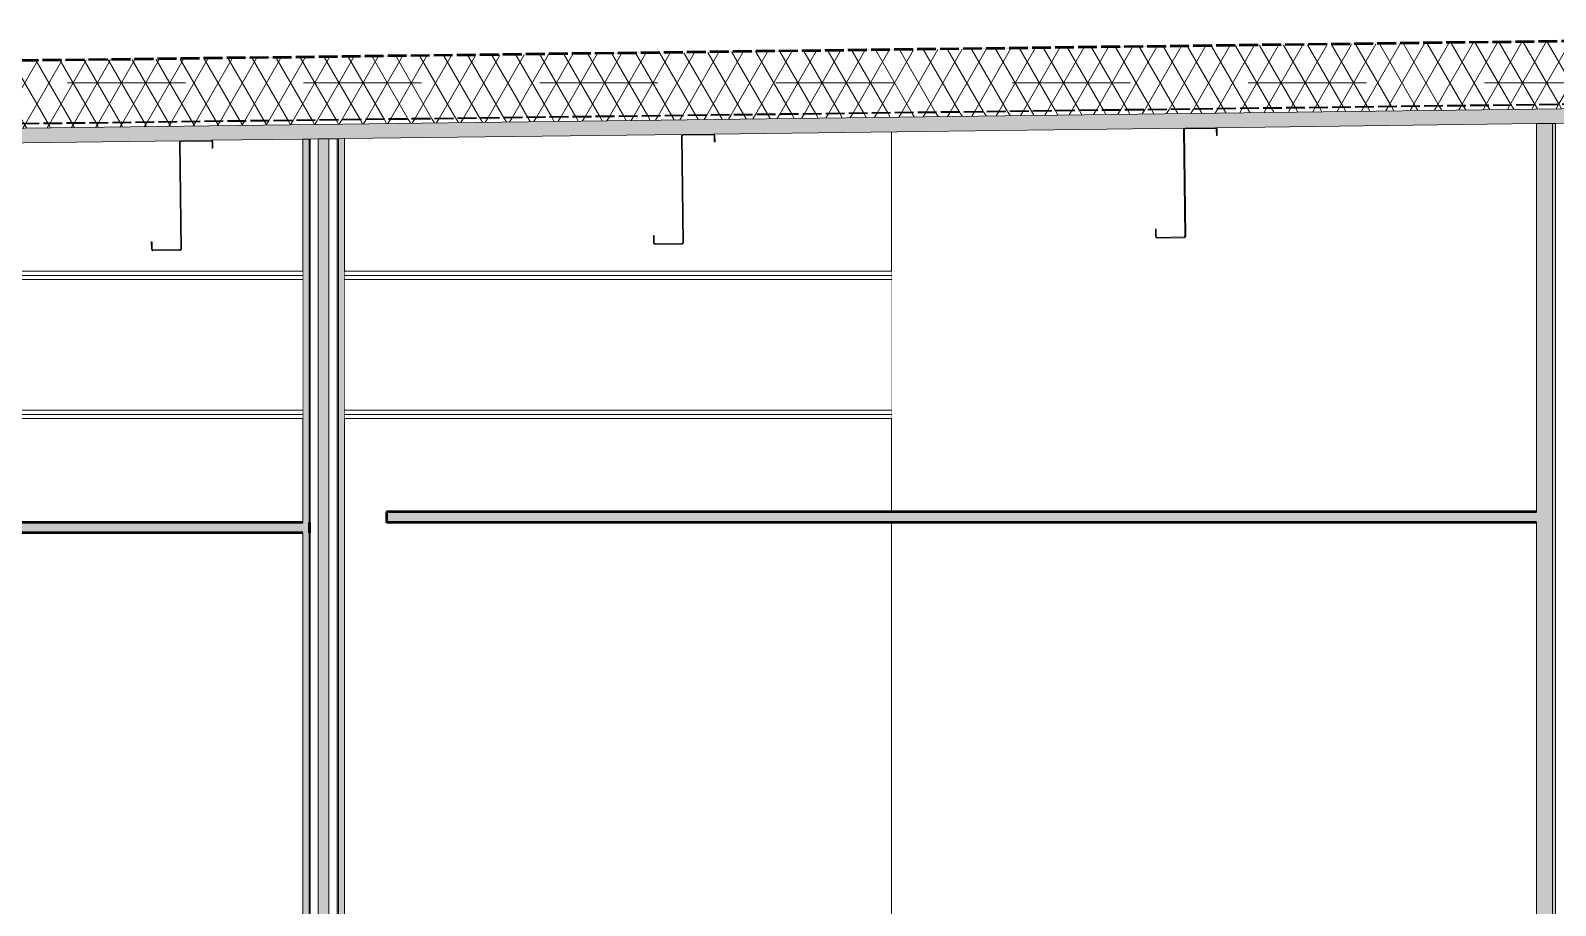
# Model space of a CAD drawing. Header units: millimetres. Extents: x -46169 to 228156, y -86316 to 18123.
# Drawn here: x 111793 to 115437, y -66876 to -64786 of the extents above; entities that cross this region are included whole.
import ezdxf

# ---------------------------------------------------------------- set-up
doc = ezdxf.new("R2010")
doc.units = ezdxf.units.MM
doc.header["$MEASUREMENT"] = 0
for name, pattern in [('Dashed', [2822.222233, 1411.111116, -1411.111116]), ('Hidden Line', [55, 45, -10]), ('Wipeout_Contour', [1000, 0, -1000])]:
    doc.linetypes.add(name, pattern=pattern)
for name, color, linetype, lineweight, true_color in [('0_Pen_No__105', 7, 'Continuous', 15, 0xa6a6a6), ('New_A-20-M_Ceiling_Pen_No__107', 7, 'Continuous', 15, 0xa6a6a6), ('New_A-20-M_Ceiling_Pen_No__29', 7, 'Continuous', 50, 0x2a2a2a), ('New_A-20-M_Roof_Pen_No__149', 7, 'Continuous', 0, 0x2a2a2a), ('New_A-20-M_Roof_Pen_No__162', 7, 'Continuous', 0, 0xe47200), ('New_A-20-M_Roof_Pen_No__81', 7, 'Continuous', 20, 0x6a6a6a), ('New_A-25-M_Wall_Int_Pen_No__107', 7, 'Continuous', 15, 0xa6a6a6)]:
    doc.layers.add(name, color=color, linetype=linetype, lineweight=lineweight, true_color=true_color)
for name, color, linetype in [('New_A-20-M_Ceiling', 7, 'Continuous'), ('New_A-20-M_Roof', 7, 'Continuous'), ('New_A-25-M_Wall_Int', 7, 'Continuous'), ('S-280-M_STRUCT_FRAME.IFC Import', 7, 'Continuous')]:
    doc.layers.add(name, color=color, linetype=linetype)
for name, color, linetype, lineweight in [('New_A-20-M_Roof_Pen_No__195', 7, 'Continuous', 35), ('New_A-20-M_Roof_Pen_No__4', 7, 'Continuous', 20), ('New_A-20-M_Roof_Pen_No__85', 8, 'Continuous', 20), ('New_A-25-M_Wall_Int_Pen_No__1', 7, 'Continuous', 13), ('New_A-25-M_Wall_Int_Pen_No__87', 8, 'Continuous', 20), ('S-280-M_STRUCT_FRAME.IFC Import_Pen_No__1', 7, 'Continuous', 13), ('S-280-M_STRUCT_FRAME.IFC Import_Pen_No__160', 5, 'Continuous', 200), ('S-280-M_STRUCT_FRAME.IFC Import_Pen_No__90', 8, 'Continuous', 20)]:
    doc.layers.add(name, color=color, linetype=linetype, lineweight=lineweight)
pattern_1 = [(60, (104446.777, -81110.96), (-43.30127, 25), []), (120, (104446.777, -81110.96), (43.30127, 25), [])]

# ---------------------------------------------------------------- blocks, each defined once
blk = doc.blocks.new('Section Elem_33_1', base_point=(104446.8, -81111))
at = {"color": 254, "linetype": 'Wipeout_Contour', "lineweight": 0, "ltscale": 525382.151151}
blk.add_wipeout([(113865.5, -65027.4), (113850.5, -65027.6), (113850.5, -65936), (113865.5, -65936)], dxfattribs=at).dxf.layer = 'New_A-25-M_Wall_Int'
at = {"color": 254, "linetype": 'Wipeout_Contour', "lineweight": 0, "ltscale": 529396.396885}
blk.add_wipeout([(113865.5, -65961), (113850.5, -65961), (113850.5, -68961), (113865.5, -68961)], dxfattribs=at).dxf.layer = 'New_A-25-M_Wall_Int'
at = {"layer": 'New_A-25-M_Wall_Int_Pen_No__87', "linetype": 'Continuous'}
for p, q in [((113850.5, -65936), (113850.5, -65027.6)), ((113850.5, -68961), (113850.5, -65961))]:
    blk.add_line(p, q, dxfattribs=at)
blk = doc.blocks.new('Section Elem_35_1', base_point=(104446.8, -81111))
at = {"layer": 'New_A-25-M_Wall_Int_Pen_No__107', "linetype": 'Continuous', "lineweight": 0, "true_color": 0x535353}
blk.add_hatch(color=251, dxfattribs=at).paths.add_polyline_path([(115437.3, -65007.7), (115429.8, -65007.8), (115429.8, -68961), (115437.3, -68961)])
at = {"color": 254, "linetype": 'Wipeout_Contour', "lineweight": 0, "ltscale": 4217991.484650762}
blk.add_wipeout([(113865.5, -65027.4), (113865.5, -65936), (115392.2, -65936), (115392.2, -65008.2), (114624.9, -65017.9), (114627.4, -65018.9), (114628.5, -65021.4), (114628.7, -65036.8), (114626.9, -65036.9), (114626.7, -65021.5), (114626.2, -65020.2), (114624.9, -65019.7), (114552.1, -65020.6), (114550.9, -65021.1), (114550.3, -65022.4), (114553.5, -65277.2), (114552.5, -65279.8), (114550, -65280.8), (114485.2, -65281.7), (114482.6, -65280.6), (114481.5, -65278.1), (114481.3, -65260.7), (114483.1, -65260.7), (114483.3, -65278.1), (114483.9, -65279.3), (114485.2, -65279.9), (114550, -65279), (114551.2, -65278.5), (114551.7, -65277.2), (114548.5, -65022.4), (114549.6, -65019.9), (114552.1, -65018.8)], dxfattribs=at).dxf.layer = 'New_A-25-M_Wall_Int'
at = {"color": 254, "linetype": 'Wipeout_Contour', "lineweight": 0, "ltscale": 532053.675445}
blk.add_wipeout([(115392.2, -65961), (113865.5, -65961), (113865.5, -68961), (115392.2, -68961)], dxfattribs=at).dxf.layer = 'New_A-25-M_Wall_Int'
at = {"layer": 'New_A-25-M_Wall_Int_Pen_No__107', "linetype": 'Continuous'}
blk.add_hatch(color=256, dxfattribs=at).paths.add_polyline_path([(115429.8, -65007.8), (115392.2, -65008.2), (115392.2, -65936), (115408.8, -65936), (115408.8, -65961), (115392.2, -65961), (115392.2, -68961), (115429.8, -68961)])
at = {"layer": 'New_A-25-M_Wall_Int_Pen_No__1', "linetype": 'Continuous'}
for p, q in [((115392.2, -65008.2), (115392.2, -65936)), ((115392.2, -65961), (115392.2, -68961))]:
    blk.add_line(p, q, dxfattribs=at)
at = {"layer": 'New_A-25-M_Wall_Int_Pen_No__87', "linetype": 'Continuous'}
blk.add_line((114624.9, -65017.9), (115392.2, -65008.2), dxfattribs=at)
at = {"color": 254, "linetype": 'Wipeout_Contour', "lineweight": 0, "ltscale": 533986.753822}
blk.add_wipeout([(115487.5, -65007), (115437.3, -65007.7), (115437.3, -68961), (115487.5, -68961)], dxfattribs=at).dxf.layer = 'New_A-25-M_Wall_Int'
at = {"layer": 'New_A-25-M_Wall_Int_Pen_No__1', "linetype": 'Continuous'}
for p, q in [((115429.8, -65007.8), (115429.8, -68961)), ((115437.3, -65007.7), (115437.3, -68961))]:
    blk.add_line(p, q, dxfattribs=at)
blk = doc.blocks.new('Section Elem_90_1', base_point=(104446.8, -81111))
at = {"layer": 'New_A-25-M_Wall_Int_Pen_No__87', "linetype": 'Continuous'}
for p, q in [((110592.7, -64911), (110592.1, -64911)), ((111043.1, -64911), (111042.5, -64911))]:
    blk.add_line(p, q, dxfattribs=at)
at = {"color": 254, "linetype": 'Wipeout_Contour', "lineweight": 0, "ltscale": 637645.396302}
blk.add_wipeout([(109600.8, -65361), (109639.5, -65361), (109639.5, -65052.7), (109601.2, -65052.2), (109600.8, -65052.4)], dxfattribs=at).dxf.layer = 'New_A-25-M_Wall_Int'
at = {"color": 254, "linetype": 'Wipeout_Contour', "lineweight": 0, "ltscale": 788033.67514}
blk.add_wipeout([(112378.9, -67641), (112377.8, -67643.4), (112377.8, -68239.6), (112378.9, -68242), (112443.5, -68242), (112443.5, -67641)], dxfattribs=at).dxf.layer = 'New_A-25-M_Wall_Int'
at = {"color": 254, "linetype": 'Wipeout_Contour', "lineweight": 0, "ltscale": 637166.628898}
blk.add_wipeout([(109600.8, -65050.6), (109601.2, -65050.4), (109629.8, -65050.8), (109629.8, -64911), (109600.8, -64911)], dxfattribs=at).dxf.layer = 'New_A-25-M_Wall_Int'
at = {"layer": 'New_A-25-M_Wall_Int_Pen_No__87', "linetype": 'Continuous'}
for q in [(109600.8, -64911), (109629.8, -65050.8)]:
    blk.add_line((109629.8, -64911), q, dxfattribs=at)
blk = doc.blocks.new('*X115', base_point=(104446.8, -81111))
at = {"layer": 'New_A-25-M_Wall_Int_Pen_No__107', "linetype": 'Continuous'}
blk.add_hatch(color=256, dxfattribs=at).paths.add_polyline_path([(112480.5, -68961), (112505.5, -68961), (112505.5, -65044.5), (112480.5, -65044.8)])
blk = doc.blocks.new('Section Elem_91_1', base_point=(104446.8, -81111))
at = {"layer": 'New_A-25-M_Wall_Int_Pen_No__107', "linetype": 'Continuous', "lineweight": 0, "true_color": 0x535353}
blk.add_hatch(color=251, dxfattribs=at).paths.add_polyline_path([(112525.5, -68961), (112528.5, -68961), (112528.5, -65044.2), (112525.5, -65044.3)])
at = {"layer": 'New_A-25-M_Wall_Int_Pen_No__107', "linetype": 'Continuous'}
blk.add_hatch(color=256, dxfattribs=at).paths.add_polyline_path([(112528.5, -68961), (112543.5, -68961), (112543.5, -65044), (112528.5, -65044.2)])
at = {"color": 254, "linetype": 'Wipeout_Contour', "lineweight": 0, "ltscale": 523861.370858}
blk.add_wipeout([(112505.5, -68961), (112525.5, -68961), (112525.5, -65044.3), (112505.5, -65044.5)], dxfattribs=at).dxf.layer = 'New_A-25-M_Wall_Int'
at = {"layer": 'New_A-25-M_Wall_Int_Pen_No__1', "linetype": 'Continuous'}
for p, q in [((112525.5, -65044.3), (112525.5, -68961)), ((112528.5, -65044.2), (112528.5, -68961)), ((112543.5, -65044), (112543.5, -68961))]:
    blk.add_line(p, q, dxfattribs=at)
at = {"color": 254, "linetype": 'Wipeout_Contour', "lineweight": 0, "ltscale": 523784.330527}
blk.add_wipeout([(112480.5, -68961), (112505.5, -68961), (112505.5, -65044.5), (112480.5, -65044.8)], dxfattribs=at).dxf.layer = 'New_A-25-M_Wall_Int'
at = {"layer": 'New_A-25-M_Wall_Int_Pen_No__1', "linetype": 'Continuous'}
blk.add_line((112505.5, -65044.5), (112505.5, -68961), dxfattribs=at)
at = {"layer": 'New_A-25-M_Wall_Int'}
blk.add_blockref('*X115', (104446.8, -81111), dxfattribs=at)
at = {"color": 254, "linetype": 'Wipeout_Contour', "lineweight": 0, "ltscale": 523709.005651}
blk.add_wipeout([(112461.5, -68961), (112480.5, -68961), (112480.5, -65044.8), (112461.5, -65045.1)], dxfattribs=at).dxf.layer = 'New_A-25-M_Wall_Int'
at = {"layer": 'New_A-25-M_Wall_Int_Pen_No__107', "linetype": 'Continuous'}
for points in [[(112443.5, -65045.3), (112443.5, -65961), (112458.5, -65961), (112458.5, -65045.1)], [(112458.5, -65986), (112443.5, -65986), (112443.5, -68961), (112458.5, -68961)]]:
    blk.add_hatch(color=256, dxfattribs=at).paths.add_polyline_path(points)
at = {"layer": 'New_A-25-M_Wall_Int_Pen_No__107', "linetype": 'Continuous', "lineweight": 0, "true_color": 0x535353}
blk.add_hatch(color=251, dxfattribs=at).paths.add_polyline_path([(112458.5, -65961), (112458.5, -65986), (112458.5, -68961), (112461.5, -68961), (112461.5, -65045.1), (112458.5, -65045.1)])
at = {"layer": 'New_A-25-M_Wall_Int_Pen_No__1', "linetype": 'Continuous'}
for p, q in [((112443.5, -65045.3), (112443.5, -65961)), ((112458.5, -65045.1), (112458.5, -65961)), ((112461.5, -65045.1), (112461.5, -68961)), ((112480.5, -65044.8), (112480.5, -68961)), ((112443.5, -65986), (112443.5, -68961)), ((112458.5, -65986), (112458.5, -68961))]:
    blk.add_line(p, q, dxfattribs=at)
blk = doc.blocks.new('Section Elem_121_1', base_point=(104446.8, -81111))
at = {"layer": 'New_A-20-M_Ceiling_Pen_No__107', "linetype": 'Continuous'}
blk.add_hatch(color=256, dxfattribs=at).paths.add_polyline_path([(112643.5, -65936), (112643.5, -65961), (115408.8, -65961), (115408.8, -65936)])
at = {"layer": 'New_A-20-M_Ceiling_Pen_No__29', "linetype": 'Continuous'}
for p, q in [((112643.5, -65936), (112643.5, -65961)), ((115392.2, -65936), (112643.5, -65936)), ((115392.2, -65961), (112643.5, -65961))]:
    blk.add_line(p, q, dxfattribs=at)
blk = doc.blocks.new('Section Elem_126_1', base_point=(104446.8, -81111))
at = {"layer": 'New_A-20-M_Ceiling_Pen_No__107', "linetype": 'Continuous'}
blk.add_hatch(color=256, dxfattribs=at).paths.add_polyline_path([(112458.5, -65961), (109902.6, -65961), (109902.6, -65986), (112458.5, -65986)])
at = {"layer": 'New_A-20-M_Ceiling_Pen_No__29', "linetype": 'Continuous'}
for p, q in [((109902.6, -65961), (109902.6, -65986)), ((112443.5, -65961), (109902.6, -65961)), ((112458.5, -65961), (112458.5, -65986)), ((112443.5, -65986), (109902.6, -65986))]:
    blk.add_line(p, q, dxfattribs=at)
blk = doc.blocks.new('*X171', base_point=(104446.8, -81111))
at = {"layer": 'New_A-20-M_Roof_Pen_No__162', "linetype": 'Continuous'}
for points in [[(113447.6, -64837.7), (113597.6, -64835.8), (113597.6, -64833.8), (113447.6, -64835.7)], [(113747.6, -64833.9), (113897.6, -64832), (113897.6, -64830), (113747.6, -64831.9)], [(114047.6, -64830.1), (114197.6, -64828.2), (114197.6, -64826.2), (114047.6, -64828.1)], [(114347.6, -64826.4), (114497.6, -64824.5), (114497.6, -64822.5), (114347.6, -64824.4)], [(114647.6, -64822.6), (114797.6, -64820.7), (114797.6, -64818.7), (114647.6, -64820.6)], [(114947.6, -64818.8), (115097.6, -64816.9), (115097.6, -64814.9), (114947.6, -64816.8)], [(115247.6, -64815), (115397.6, -64813.2), (115397.6, -64811.2), (115247.6, -64813)], [(111647.6, -64860.3), (111797.6, -64858.4), (111797.6, -64856.4), (111647.6, -64858.3)], [(111947.6, -64856.5), (112097.6, -64854.6), (112097.6, -64852.6), (111947.6, -64854.5)], [(112247.6, -64852.7), (112397.6, -64850.9), (112397.6, -64848.9), (112247.6, -64850.7)], [(112547.6, -64849), (112697.6, -64847.1), (112697.6, -64845.1), (112547.6, -64847)], [(112847.6, -64845.2), (112997.6, -64843.3), (112997.6, -64841.3), (112847.6, -64843.2)], [(113147.6, -64841.4), (113297.6, -64839.5), (113297.6, -64837.5), (113147.6, -64839.4)]]:
    blk.add_hatch(color=256, dxfattribs=at).paths.add_polyline_path(points)
blk = doc.blocks.new('Section Elem_139_1', base_point=(104446.8, -81111))
at = {"layer": 'New_A-20-M_Roof_Pen_No__4', "linetype": 'Continuous'}
for p, q in [((112152.3, -65049), (111045, -65062.9)), ((112225.1, -65048), (112152.3, -65049))]:
    blk.add_line(p, q, dxfattribs=at)
at = {"color": 254, "linetype": 'Wipeout_Contour', "lineweight": 0, "ltscale": 525418.321131}
blk.add_wipeout([(111042.5, -64867.9), (117421.3, -64787.7), (117421.2, -64785.7), (111042.5, -64865.9)], dxfattribs=at).dxf.layer = 'New_A-20-M_Roof'
at = {"layer": 'New_A-20-M_Roof'}
blk.add_blockref('*X171', (104446.8, -81111), dxfattribs=at)
at = {"color": 254, "linetype": 'Wipeout_Contour', "lineweight": 0, "ltscale": 525571.873376}
blk.add_wipeout([(111042.5, -64867.9), (111044.4, -65017.9), (117423.1, -64937.7), (117421.3, -64787.7)], dxfattribs=at).dxf.layer = 'New_A-20-M_Roof'
at = {"layer": 'New_A-20-M_Roof_Pen_No__85', "linetype": 'Continuous'}
h = blk.add_hatch(dxfattribs=at)
h.set_pattern_fill('Batt_Insulation_0001', color=256, style=0, pattern_type=2)
h.set_pattern_definition(pattern_1)
h.paths.add_polyline_path([(111042.5, -64867.9), (111044.4, -65017.9), (117423.1, -64937.7), (117421.3, -64787.7)])
at = {"layer": 'New_A-20-M_Roof_Pen_No__195', "linetype": 'Hidden Line'}
for p, q in [((117421.2, -64785.7), (111042.5, -64865.9)), ((117421.3, -64787.7), (111042.5, -64867.9))]:
    blk.add_line(p, q, dxfattribs=at)
at = {"color": 254, "linetype": 'Wipeout_Contour', "lineweight": 0, "ltscale": 525733.492175}
blk.add_wipeout([(111044.4, -65017.9), (111044.5, -65027.9), (117423.3, -64947.7), (117423.1, -64937.7)], dxfattribs=at).dxf.layer = 'New_A-20-M_Roof'
at = {"layer": 'New_A-20-M_Roof_Pen_No__81', "linetype": 'Continuous', "lineweight": 0, "true_color": 0x353535}
blk.add_hatch(color=250, dxfattribs=at).paths.add_polyline_path([(111044.5, -65027.9), (111045, -65062.9), (117423.7, -64982.7), (117423.3, -64947.7)])
at = {"layer": 'New_A-20-M_Roof_Pen_No__85', "linetype": 'Continuous'}
h = blk.add_hatch(dxfattribs=at)
h.set_pattern_fill('Batt_Insulation_0001', color=256, style=0, pattern_type=2)
h.set_pattern_definition(pattern_1)
h.paths.add_polyline_path([(111044.4, -65017.9), (111044.5, -65027.9), (117423.3, -64947.7), (117423.1, -64937.7)])
at = {"layer": 'New_A-20-M_Roof_Pen_No__149', "linetype": 'Continuous'}
blk.add_line((117423.3, -64947.7), (111044.5, -65027.9), dxfattribs=at)
at = {"layer": 'New_A-20-M_Roof_Pen_No__195', "linetype": 'Hidden Line'}
blk.add_line((117423.1, -64937.7), (111044.4, -65017.9), dxfattribs=at)
at = {"layer": 'New_A-20-M_Roof_Pen_No__4', "linetype": 'Continuous'}
for p, q in [((114624.9, -65017.9), (114552.1, -65018.8)), ((115392.2, -65008.2), (114624.9, -65017.9)), ((112443.5, -65045.3), (112225.1, -65048)), ((113352.2, -65033.9), (112543.5, -65044)), ((113425, -65033), (113352.2, -65033.9)), ((114552.1, -65018.8), (113425, -65033))]:
    blk.add_line(p, q, dxfattribs=at)
at = {"layer": 'New_A-20-M_Roof_Pen_No__4', "linetype": 'Continuous', "flags": 128}
for points in [[(115642.9, -65005.1), (115605.3, -65005.6), (115597.8, -65005.7), (115550.2, -65006.3), (115487.5, -65007), (115437.3, -65007.7), (115429.8, -65007.8), (115392.2, -65008.2)], [(112543.5, -65044), (112528.5, -65044.2), (112525.5, -65044.3), (112505.5, -65044.5), (112480.5, -65044.8), (112461.5, -65045.1), (112458.5, -65045.1), (112443.5, -65045.3)]]:
    blk.add_lwpolyline(points, dxfattribs=at)
blk = doc.blocks.new('Section Elem_344_1', base_point=(104446.8, -81111))
at = {"layer": 'S-280-M_STRUCT_FRAME.IFC Import_Pen_No__160', "linetype": 'Continuous', "lineweight": 0, "true_color": 0x00007f}
blk.add_hatch(color=176, dxfattribs=at).paths.add_polyline_path([(114553.5, -65277.2), (114550.3, -65022.4), (114550.9, -65021.1), (114552.1, -65020.6), (114624.9, -65019.7), (114626.2, -65020.2), (114626.7, -65021.5), (114626.9, -65036.9), (114628.7, -65036.8), (114628.5, -65021.4), (114627.4, -65018.9), (114624.9, -65017.9), (114552.1, -65018.8), (114549.6, -65019.9), (114548.5, -65022.4), (114551.7, -65277.2), (114551.2, -65278.5), (114550, -65279), (114485.2, -65279.9), (114483.9, -65279.3), (114483.3, -65278.1), (114483.1, -65260.7), (114481.3, -65260.7), (114481.5, -65278.1), (114482.6, -65280.6), (114485.2, -65281.7), (114550, -65280.8), (114552.5, -65279.8)])
at = {"layer": 'S-280-M_STRUCT_FRAME.IFC Import_Pen_No__1', "linetype": 'Continuous'}
for p, q in [((114624.9, -65017.9), (114627.4, -65018.9)), ((114552.1, -65018.8), (114549.6, -65019.9)), ((114628.7, -65036.8), (114626.9, -65036.9)), ((114483.1, -65260.7), (114481.3, -65260.7))]:
    blk.add_line(p, q, dxfattribs=at)
at = {"layer": 'S-280-M_STRUCT_FRAME.IFC Import_Pen_No__1', "linetype": 'Continuous', "flags": 128}
for points in [[(114549.6, -65019.9), (114548.5, -65022.4), (114551.7, -65277.2), (114551.2, -65278.5)], [(114550.9, -65021.1), (114550.3, -65022.4), (114553.5, -65277.2), (114552.5, -65279.8)], [(114626.2, -65020.2), (114624.9, -65019.7), (114552.1, -65020.6), (114550.9, -65021.1)], [(114626.2, -65020.2), (114626.7, -65021.5), (114626.9, -65036.9)], [(114627.4, -65018.9), (114628.5, -65021.4), (114628.7, -65036.8)], [(114481.3, -65260.7), (114481.5, -65278.1), (114482.6, -65280.6)], [(114483.1, -65260.7), (114483.3, -65278.1), (114483.9, -65279.3)], [(114482.6, -65280.6), (114485.2, -65281.7), (114550, -65280.8), (114552.5, -65279.8)], [(114483.9, -65279.3), (114485.2, -65279.9), (114550, -65279), (114551.2, -65278.5)]]:
    blk.add_lwpolyline(points, dxfattribs=at)
blk = doc.blocks.new('Section Elem_345_1', base_point=(104446.8, -81111))
at = {"layer": 'S-280-M_STRUCT_FRAME.IFC Import_Pen_No__160', "linetype": 'Continuous', "lineweight": 0, "true_color": 0x00007f}
blk.add_hatch(color=176, dxfattribs=at).paths.add_polyline_path([(113353.6, -65292.3), (113350.4, -65037.5), (113350.9, -65036.2), (113352.2, -65035.7), (113425, -65034.8), (113426.3, -65035.3), (113426.8, -65036.5), (113427, -65051.9), (113428.8, -65051.9), (113428.6, -65036.5), (113427.5, -65034), (113425, -65033), (113352.2, -65033.9), (113349.7, -65035), (113348.6, -65037.5), (113351.8, -65292.3), (113351.3, -65293.6), (113350.1, -65294.1), (113285.3, -65294.9), (113284, -65294.4), (113283.4, -65293.2), (113283.2, -65275.8), (113281.4, -65275.8), (113281.6, -65293.2), (113282.7, -65295.7), (113285.3, -65296.7), (113350.1, -65295.9), (113352.6, -65294.8)])
at = {"layer": 'S-280-M_STRUCT_FRAME.IFC Import_Pen_No__1', "linetype": 'Continuous'}
for p, q in [((113352.2, -65033.9), (113349.7, -65035)), ((113425, -65033), (113427.5, -65034)), ((113428.8, -65051.9), (113427, -65051.9)), ((113283.2, -65275.8), (113281.4, -65275.8))]:
    blk.add_line(p, q, dxfattribs=at)
at = {"layer": 'S-280-M_STRUCT_FRAME.IFC Import_Pen_No__1', "linetype": 'Continuous', "flags": 128}
for points in [[(113349.7, -65035), (113348.6, -65037.5), (113351.8, -65292.3), (113351.3, -65293.6)], [(113350.9, -65036.2), (113350.4, -65037.5), (113353.6, -65292.3), (113352.6, -65294.8)], [(113426.3, -65035.3), (113425, -65034.8), (113352.2, -65035.7), (113350.9, -65036.2)], [(113426.3, -65035.3), (113426.8, -65036.5), (113427, -65051.9)], [(113427.5, -65034), (113428.6, -65036.5), (113428.8, -65051.9)], [(113281.4, -65275.8), (113281.6, -65293.2), (113282.7, -65295.7)], [(113282.7, -65295.7), (113285.3, -65296.7), (113350.1, -65295.9), (113352.6, -65294.8)], [(113283.2, -65275.8), (113283.4, -65293.2), (113284, -65294.4)], [(113284, -65294.4), (113285.3, -65294.9), (113350.1, -65294.1), (113351.3, -65293.6)]]:
    blk.add_lwpolyline(points, dxfattribs=at)
blk = doc.blocks.new('Section Elem_346_1', base_point=(104446.8, -81111))
at = {"layer": 'S-280-M_STRUCT_FRAME.IFC Import_Pen_No__160', "linetype": 'Continuous', "lineweight": 0, "true_color": 0x00007f}
blk.add_hatch(color=176, dxfattribs=at).paths.add_polyline_path([(112153.7, -65307.4), (112150.5, -65052.6), (112151, -65051.3), (112152.3, -65050.8), (112225.1, -65049.8), (112226.4, -65050.4), (112226.9, -65051.6), (112227.1, -65067), (112228.9, -65067), (112228.7, -65051.6), (112227.6, -65049.1), (112225.1, -65048), (112152.3, -65049), (112149.8, -65050), (112148.7, -65052.6), (112151.9, -65307.4), (112151.4, -65308.7), (112150.2, -65309.2), (112085.4, -65310), (112084.1, -65309.5), (112083.5, -65308.2), (112083.3, -65290.8), (112081.5, -65290.9), (112081.7, -65308.3), (112082.8, -65310.8), (112085.4, -65311.8), (112150.2, -65311), (112152.7, -65309.9)])
at = {"layer": 'S-280-M_STRUCT_FRAME.IFC Import_Pen_No__1', "linetype": 'Continuous'}
for p, q in [((112152.3, -65049), (112149.8, -65050)), ((112225.1, -65048), (112227.6, -65049.1)), ((112228.9, -65067), (112227.1, -65067)), ((112083.3, -65290.8), (112081.5, -65290.9))]:
    blk.add_line(p, q, dxfattribs=at)
at = {"layer": 'S-280-M_STRUCT_FRAME.IFC Import_Pen_No__1', "linetype": 'Continuous', "flags": 128}
for points in [[(112149.8, -65050), (112148.7, -65052.6), (112151.9, -65307.4), (112151.4, -65308.7)], [(112151, -65051.3), (112150.5, -65052.6), (112153.7, -65307.4), (112152.7, -65309.9)], [(112226.4, -65050.4), (112225.1, -65049.8), (112152.3, -65050.8), (112151, -65051.3)], [(112226.4, -65050.4), (112226.9, -65051.6), (112227.1, -65067)], [(112227.6, -65049.1), (112228.7, -65051.6), (112228.9, -65067)], [(112081.5, -65290.9), (112081.7, -65308.3), (112082.8, -65310.8)], [(112083.3, -65290.8), (112083.5, -65308.2), (112084.1, -65309.5)], [(112084.1, -65309.5), (112085.4, -65310), (112150.2, -65309.2), (112151.4, -65308.7)], [(112082.8, -65310.8), (112085.4, -65311.8), (112150.2, -65311), (112152.7, -65309.9)]]:
    blk.add_lwpolyline(points, dxfattribs=at)
blk = doc.blocks.new('Section Elem_455_1', base_point=(104446.8, -81111))
at = {"color": 254, "linetype": 'Wipeout_Contour', "lineweight": 0, "ltscale": 515801.262236}
blk.add_wipeout([(109863.2, -65361), (109863.2, -65370.7), (112443.5, -65370.7), (112443.5, -65361)], dxfattribs=at).dxf.layer = 'S-280-M_STRUCT_FRAME.IFC Import'
at = {"color": 254, "linetype": 'Wipeout_Contour', "lineweight": 0, "ltscale": 522859.059431}
blk.add_wipeout([(113850.5, -65361), (112543.5, -65361), (112543.5, -65370.7), (113850.5, -65370.7)], dxfattribs=at).dxf.layer = 'S-280-M_STRUCT_FRAME.IFC Import'
at = {"color": 254, "linetype": 'Wipeout_Contour', "lineweight": 0, "ltscale": 516495.498076}
blk.add_wipeout([(112443.5, -65702.7), (109863.2, -65702.7), (109863.2, -65712.4), (112443.5, -65712.4)], dxfattribs=at).dxf.layer = 'S-280-M_STRUCT_FRAME.IFC Import'
at = {"color": 254, "linetype": 'Wipeout_Contour', "lineweight": 0, "ltscale": 523543.89851}
blk.add_wipeout([(113850.5, -65702.7), (112543.5, -65702.7), (112543.5, -65712.4), (113850.5, -65712.4)], dxfattribs=at).dxf.layer = 'S-280-M_STRUCT_FRAME.IFC Import'
at = {"color": 254, "linetype": 'Wipeout_Contour', "lineweight": 0, "ltscale": 515814.125237}
blk.add_wipeout([(109863.2, -65373.6), (112443.5, -65373.6), (112443.5, -65370.7), (109863.2, -65370.7)], dxfattribs=at).dxf.layer = 'S-280-M_STRUCT_FRAME.IFC Import'
at = {"color": 254, "linetype": 'Wipeout_Contour', "lineweight": 0, "ltscale": 522871.748996}
blk.add_wipeout([(113850.5, -65370.7), (112543.5, -65370.7), (112543.5, -65373.6), (113850.5, -65373.6)], dxfattribs=at).dxf.layer = 'S-280-M_STRUCT_FRAME.IFC Import'
at = {"color": 254, "linetype": 'Wipeout_Contour', "lineweight": 0, "ltscale": 515824.467807}
blk.add_wipeout([(112443.5, -65373.6), (109863.2, -65373.6), (109863.2, -65380.9), (112443.5, -65380.9)], dxfattribs=at).dxf.layer = 'S-280-M_STRUCT_FRAME.IFC Import'
at = {"color": 254, "linetype": 'Wipeout_Contour', "lineweight": 0, "ltscale": 522881.951637}
blk.add_wipeout([(113850.5, -65373.6), (112543.5, -65373.6), (112543.5, -65380.9), (113850.5, -65380.9)], dxfattribs=at).dxf.layer = 'S-280-M_STRUCT_FRAME.IFC Import'
at = {"layer": 'S-280-M_STRUCT_FRAME.IFC Import_Pen_No__90', "linetype": 'Continuous'}
for p, q in [((112443.5, -65361), (109863.2, -65361)), ((113850.5, -65361), (112543.5, -65361))]:
    blk.add_line(p, q, dxfattribs=at)
at = {"color": 254, "linetype": 'Wipeout_Contour', "lineweight": 0, "ltscale": 516148.323093}
blk.add_wipeout([(112443.5, -65380.9), (109863.2, -65380.9), (109863.2, -65692.5), (112443.5, -65692.5)], dxfattribs=at).dxf.layer = 'S-280-M_STRUCT_FRAME.IFC Import'
at = {"color": 254, "linetype": 'Wipeout_Contour', "lineweight": 0, "ltscale": 523201.422995}
blk.add_wipeout([(113850.5, -65380.9), (112543.5, -65380.9), (112543.5, -65692.5), (113850.5, -65692.5)], dxfattribs=at).dxf.layer = 'S-280-M_STRUCT_FRAME.IFC Import'
at = {"layer": 'S-280-M_STRUCT_FRAME.IFC Import_Pen_No__90', "linetype": 'Continuous'}
for p, q in [((112443.5, -65370.7), (109863.2, -65370.7)), ((112443.5, -65380.9), (109863.2, -65380.9)), ((113850.5, -65370.7), (112543.5, -65370.7)), ((113850.5, -65380.9), (112543.5, -65380.9))]:
    blk.add_line(p, q, dxfattribs=at)
at = {"color": 254, "linetype": 'Wipeout_Contour', "lineweight": 0, "ltscale": 516472.202879}
blk.add_wipeout([(112443.5, -65692.5), (109863.2, -65692.5), (109863.2, -65699.7), (112443.5, -65699.7)], dxfattribs=at).dxf.layer = 'S-280-M_STRUCT_FRAME.IFC Import'
at = {"color": 254, "linetype": 'Wipeout_Contour', "lineweight": 0, "ltscale": 523520.919352}
blk.add_wipeout([(113850.5, -65692.5), (112543.5, -65692.5), (112543.5, -65699.7), (113850.5, -65699.7)], dxfattribs=at).dxf.layer = 'S-280-M_STRUCT_FRAME.IFC Import'
at = {"color": 254, "linetype": 'Wipeout_Contour', "lineweight": 0, "ltscale": 516482.583536}
blk.add_wipeout([(109863.2, -65699.7), (109863.2, -65702.7), (112443.5, -65702.7), (112443.5, -65699.7)], dxfattribs=at).dxf.layer = 'S-280-M_STRUCT_FRAME.IFC Import'
at = {"color": 254, "linetype": 'Wipeout_Contour', "lineweight": 0, "ltscale": 523531.159441}
blk.add_wipeout([(113850.5, -65699.7), (112543.5, -65699.7), (112543.5, -65702.7), (113850.5, -65702.7)], dxfattribs=at).dxf.layer = 'S-280-M_STRUCT_FRAME.IFC Import'
at = {"layer": 'S-280-M_STRUCT_FRAME.IFC Import_Pen_No__90', "linetype": 'Continuous'}
for p, q in [((112443.5, -65692.5), (109863.2, -65692.5)), ((112443.5, -65702.7), (109863.2, -65702.7)), ((113850.5, -65692.5), (112543.5, -65692.5)), ((113850.5, -65702.7), (112543.5, -65702.7)), ((112443.5, -65712.4), (109863.2, -65712.4)), ((113850.5, -65712.4), (112543.5, -65712.4))]:
    blk.add_line(p, q, dxfattribs=at)
blk = doc.blocks.new('A03 Atrium Longitudinal Section_STORY_MARKER', base_point=(104446.8, -81111))
at = {"layer": '0_Pen_No__105', "linetype": 'Dashed', "ltscale": 0.2}
blk.add_line((105107.6, -64911), (184115, -64911), dxfattribs=at)

msp = doc.modelspace()

# ---------------------------------------------------------------- block references
at = {"layer": 'New_A-25-M_Wall_Int'}
for name in ['Section Elem_90_1', 'Section Elem_33_1']:
    msp.add_blockref(name, (104446.8, -81111), dxfattribs=at)

# ---------------------------------------------------------------- next in the draw order: block references
for name in ['Section Elem_35_1', 'Section Elem_91_1']:
    msp.add_blockref(name, (104446.8, -81111), dxfattribs=at)

# ---------------------------------------------------------------- next in the draw order: block references
at = {"layer": 'New_A-20-M_Ceiling'}
for name in ['Section Elem_126_1', 'Section Elem_121_1']:
    msp.add_blockref(name, (104446.8, -81111), dxfattribs=at)
at = {"layer": 'New_A-20-M_Roof'}
msp.add_blockref('Section Elem_139_1', (104446.8, -81111), dxfattribs=at)
at = {"layer": 'S-280-M_STRUCT_FRAME.IFC Import'}
msp.add_blockref('Section Elem_455_1', (104446.8, -81111), dxfattribs=at)

# ---------------------------------------------------------------- next in the draw order: block references
for name in ['Section Elem_344_1', 'Section Elem_346_1', 'Section Elem_345_1']:
    msp.add_blockref(name, (104446.8, -81111), dxfattribs=at)

# ---------------------------------------------------------------- next in the draw order: block references
at = {"linetype": 'Continuous', "lineweight": 0}
msp.add_blockref('A03 Atrium Longitudinal Section_STORY_MARKER', (104446.8, -81111), dxfattribs=at)

doc.saveas('drawing.dxf')
